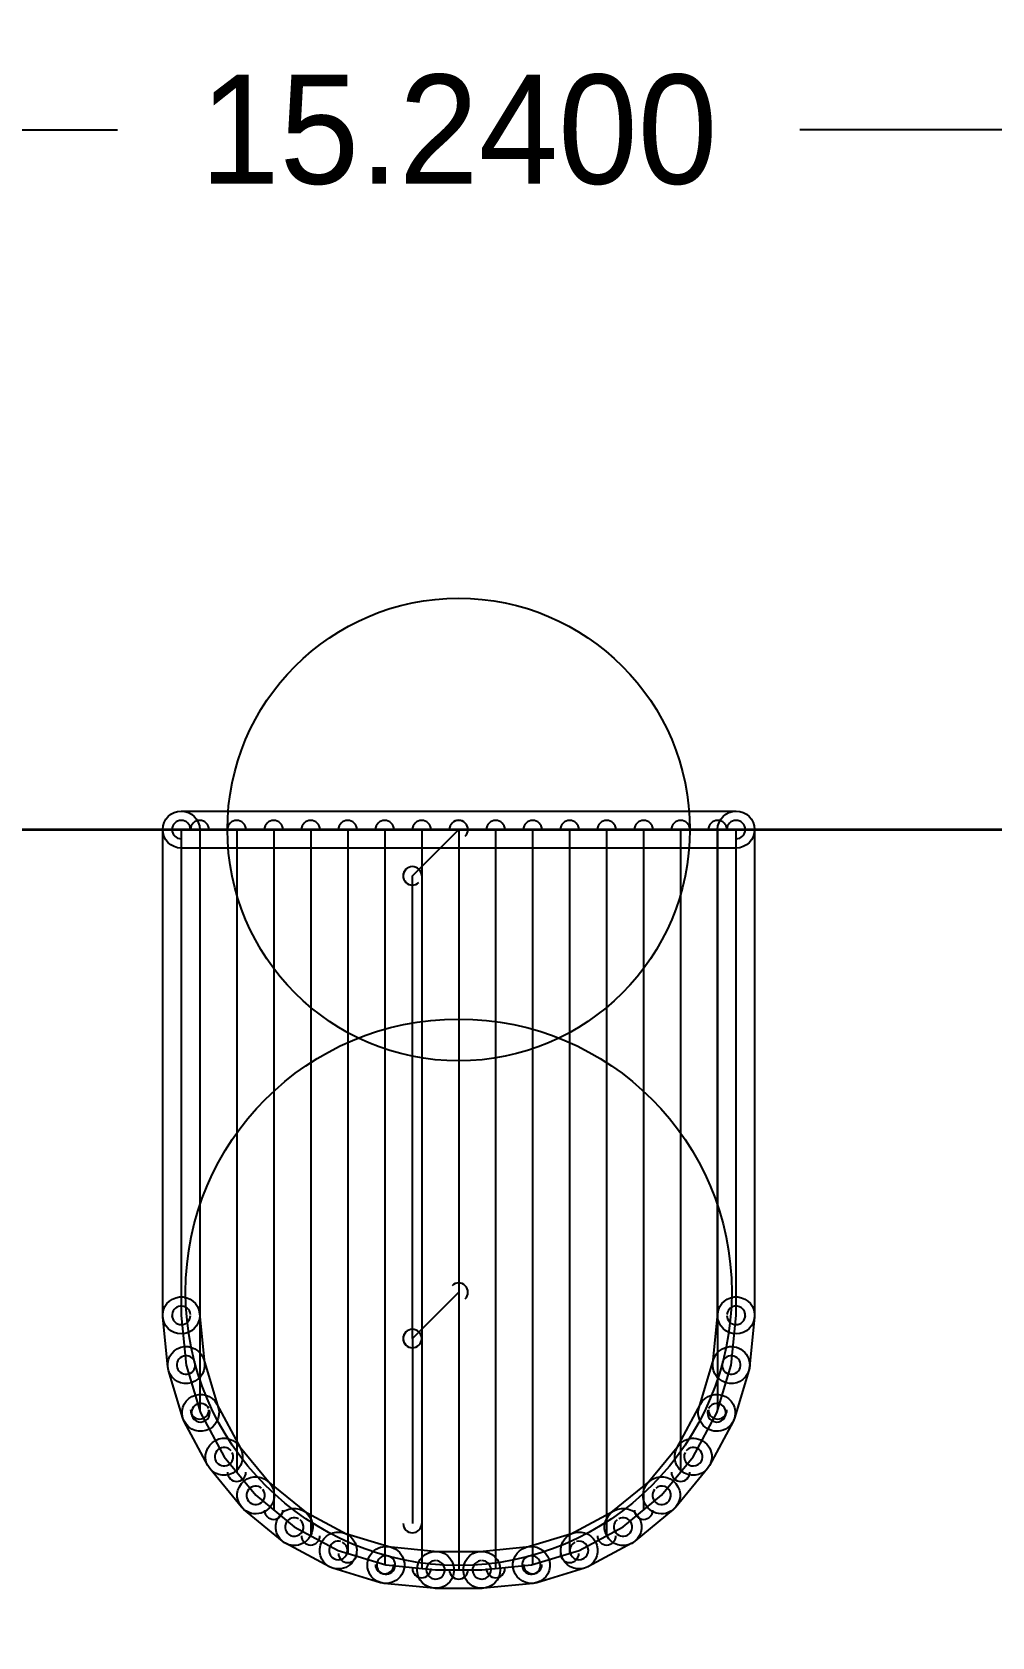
# Model space of a CAD drawing. Extents: x -87.3 to -53.8, y 2.2 to 28.4.
# Drawn here: x -69.739 to -67.103, y 21.18 to 25.585 of the extents above; entities that cross this region are included whole.
import ezdxf

# ---------------------------------------------------------------- set-up
doc = ezdxf.new("R2010")
doc.units = 0
doc.layers.get('0').update_dxf_attribs({"linetype": 'CONTINUOUS'})
doc.layers.get('DEFPOINTS').update_dxf_attribs({"linetype": 'CONTINUOUS'})
for name, color, linetype in [('16', 5, 'CONTINUOUS'), ('17', 3, 'CONTINUOUS'), ('20', 6, 'CONTINUOUS')]:
    doc.layers.add(name, color=color, linetype=linetype)
doc.styles.add('VCDSTYLE33', font='txt', dxfattribs={"width": 0.98})
doc.dimstyles.new('VCDDIMSTYLE01', dxfattribs={"dimtxt": 0.3, "dimasz": 0.18, "dimexe": 0.18, "dimexo": 0.0625, "dimgap": 0.09, "dimtad": 0, "dimtih": 1, "dimtoh": 1, "dimdec": 4, "dimzin": 12, "dimtxsty": 'VCDSTYLE33', "dimsah": 1, "dimcen": 0.09, "dimazin": 3, "dimtfac": 1, "dimtdec": 4, "dimtmove": 0, "dimatfit": 3, "dimtolj": 1, "dimtzin": 0})

# ---------------------------------------------------------------- blocks, each defined once
blk = doc.blocks.new('*D62')
at = {"color": 0}
for p, q in [((-68.6299, 23.3948), (-72.4486, 23.3948)), ((-72.2686, 23.2148), (-72.2686, 21.413)), ((-72.2686, 19.1311), (-72.2686, 20.933)), ((-68.7569, 18.9511), (-72.4486, 18.9511))]:
    blk.add_line(p, q, dxfattribs=at)
for points in [[(-72.2386, 23.2148), (-72.2986, 23.2148), (-72.2686, 23.3948)], [(-72.2986, 19.1311), (-72.2386, 19.1311), (-72.2686, 18.9511)]]:
    blk.add_solid(points, dxfattribs=at)
at = {"layer": 'DEFPOINTS', "color": 0}
for p in [(-68.5674, 23.3948), (-72.2686, 18.9511), (-68.6944, 18.9511)]:
    blk.add_point(p, dxfattribs=at)
at = {"color": 0, "insert": (-72.2686, 21.173), "char_height": 0.3, "attachment_point": 5, "style": 'VCDSTYLE33'}
blk.add_mtext('\\A1;4.4437', dxfattribs=at)
blk = doc.blocks.new('#POLYLINE_77_')
at = {"layer": '16'}
blk.add_arc((-68.5674, 22.1261), 0.0255, 315, 135, dxfattribs=at)
blk = doc.blocks.new('#POLYLINE_78_')
at = {"layer": '16'}
blk.add_arc((-68.6944, 21.9991), 0.0254, 0, 180, dxfattribs=at)
blk = doc.blocks.new('#POLYLINE_79_')
at = {"layer": '16'}
blk.add_arc((-68.6944, 21.4911), 0.0254, 180, 0, dxfattribs=at)
blk = doc.blocks.new('#POLYLINE_80_')
at = {"layer": '16'}
blk.add_line((-68.6944, 21.9991), (-68.6944, 21.4911), dxfattribs=at)
blk = doc.blocks.new('#POLYLINE_81_')
at = {"layer": '16'}
blk.add_arc((-68.6944, 23.2691), 0.0255, 135, 315, dxfattribs=at)
blk = doc.blocks.new('#POLYLINE_82_')
at = {"layer": '16'}
blk.add_arc((-68.5674, 23.3961), 0.0255, 315, 135, dxfattribs=at)
blk = doc.blocks.new('#POLYLINE_83_')
at = {"layer": '16'}
blk.add_line((-68.6944, 23.2691), (-68.5674, 23.3961), dxfattribs=at)
blk = doc.blocks.new('#POLYLINE_84_')
at = {"layer": '16'}
blk.add_arc((-68.6944, 21.9991), 0.0254, 180, 0, dxfattribs=at)
blk = doc.blocks.new('#POLYLINE_85_')
at = {"layer": '16'}
blk.add_arc((-68.6944, 23.2691), 0.0254, 0, 180, dxfattribs=at)
blk = doc.blocks.new('#POLYLINE_86_')
at = {"layer": '16'}
blk.add_line((-68.6944, 21.9991), (-68.6944, 23.2691), dxfattribs=at)
blk = doc.blocks.new('#POLYLINE_87_')
at = {"layer": '16'}
blk.add_arc((-68.5674, 22.1261), 0.0255, 315, 135, dxfattribs=at)
blk = doc.blocks.new('#POLYLINE_88_')
at = {"layer": '16'}
blk.add_arc((-68.6944, 21.9991), 0.0255, 135, 315, dxfattribs=at)
blk = doc.blocks.new('#POLYLINE_89_')
at = {"layer": '16'}
blk.add_line((-68.5674, 22.1261), (-68.6944, 21.9991), dxfattribs=at)
blk = doc.blocks.new('ROUNDP_2_')
blk.add_circle((0, 0), 0.635)
blk = doc.blocks.new('#POLYLINE_426_')
at = {"layer": '16'}
blk.add_arc((-67.8562, 23.3961), 0.0254, 0, 180, dxfattribs=at)
blk = doc.blocks.new('#POLYLINE_427_')
at = {"layer": '16'}
blk.add_arc((-67.8562, 21.8031), 0.0254, 180, 0, dxfattribs=at)
blk = doc.blocks.new('#POLYLINE_428_')
at = {"layer": '16'}
blk.add_line((-67.8562, 23.3961), (-67.8562, 21.8031), dxfattribs=at)
blk = doc.blocks.new('#POLYLINE_429_')
at = {"layer": '16'}
blk.add_arc((-67.9578, 23.3961), 0.0254, 0, 180, dxfattribs=at)
blk = doc.blocks.new('#POLYLINE_430_')
at = {"layer": '16'}
blk.add_arc((-67.9578, 21.6323), 0.0254, 180, 0, dxfattribs=at)
blk = doc.blocks.new('#POLYLINE_431_')
at = {"layer": '16'}
blk.add_line((-67.9578, 23.3961), (-67.9578, 21.6323), dxfattribs=at)
blk = doc.blocks.new('#POLYLINE_432_')
at = {"layer": '16'}
blk.add_arc((-68.0594, 23.3961), 0.0254, 0, 180, dxfattribs=at)
blk = doc.blocks.new('#POLYLINE_433_')
at = {"layer": '16'}
blk.add_arc((-68.0594, 21.5281), 0.0254, 180, 0, dxfattribs=at)
blk = doc.blocks.new('#POLYLINE_434_')
at = {"layer": '16'}
blk.add_line((-68.0594, 23.3961), (-68.0594, 21.5281), dxfattribs=at)
blk = doc.blocks.new('#POLYLINE_435_')
at = {"layer": '16'}
blk.add_arc((-68.161, 23.3961), 0.0254, 0, 180, dxfattribs=at)
blk = doc.blocks.new('#POLYLINE_436_')
at = {"layer": '16'}
blk.add_arc((-68.161, 21.4577), 0.0254, 180, 0, dxfattribs=at)
blk = doc.blocks.new('#POLYLINE_437_')
at = {"layer": '16'}
blk.add_line((-68.161, 23.3961), (-68.161, 21.4577), dxfattribs=at)
blk = doc.blocks.new('#POLYLINE_438_')
at = {"layer": '16'}
blk.add_arc((-68.2626, 23.3961), 0.0254, 0, 180, dxfattribs=at)
blk = doc.blocks.new('#POLYLINE_439_')
at = {"layer": '16'}
blk.add_arc((-68.2626, 21.4094), 0.0254, 180, 0, dxfattribs=at)
blk = doc.blocks.new('#POLYLINE_440_')
at = {"layer": '16'}
blk.add_line((-68.2626, 23.3961), (-68.2626, 21.4094), dxfattribs=at)
blk = doc.blocks.new('#POLYLINE_441_')
at = {"layer": '16'}
blk.add_arc((-68.3642, 23.3961), 0.0254, 0, 180, dxfattribs=at)
blk = doc.blocks.new('#POLYLINE_442_')
at = {"layer": '16'}
blk.add_arc((-68.3642, 21.3786), 0.0254, 180, 0, dxfattribs=at)
blk = doc.blocks.new('#POLYLINE_443_')
at = {"layer": '16'}
blk.add_line((-68.3642, 23.3961), (-68.3642, 21.3786), dxfattribs=at)
blk = doc.blocks.new('#POLYLINE_444_')
at = {"layer": '16'}
blk.add_arc((-68.4658, 23.3961), 0.0254, 0, 180, dxfattribs=at)
blk = doc.blocks.new('#POLYLINE_445_')
at = {"layer": '16'}
blk.add_arc((-68.4658, 21.3679), 0.0254, 180, 0, dxfattribs=at)
blk = doc.blocks.new('#POLYLINE_446_')
at = {"layer": '16'}
blk.add_line((-68.4658, 23.3961), (-68.4658, 21.3679), dxfattribs=at)
blk = doc.blocks.new('#POLYLINE_447_')
at = {"layer": '16'}
blk.add_arc((-68.5674, 23.3961), 0.0254, 0, 180, dxfattribs=at)
blk = doc.blocks.new('#POLYLINE_448_')
at = {"layer": '16'}
blk.add_arc((-68.5674, 21.3641), 0.0254, 180, 0, dxfattribs=at)
blk = doc.blocks.new('#POLYLINE_449_')
at = {"layer": '16'}
blk.add_line((-68.5674, 23.3961), (-68.5674, 21.3641), dxfattribs=at)
blk = doc.blocks.new('#POLYLINE_450_')
at = {"layer": '16'}
blk.add_arc((-68.669, 23.3961), 0.0254, 0, 180, dxfattribs=at)
blk = doc.blocks.new('#POLYLINE_451_')
at = {"layer": '16'}
blk.add_arc((-68.669, 21.3679), 0.0254, 180, 0, dxfattribs=at)
blk = doc.blocks.new('#POLYLINE_452_')
at = {"layer": '16'}
blk.add_line((-68.669, 23.3961), (-68.669, 21.3679), dxfattribs=at)
blk = doc.blocks.new('#POLYLINE_453_')
at = {"layer": '16'}
blk.add_arc((-68.7706, 23.3961), 0.0254, 0, 180, dxfattribs=at)
blk = doc.blocks.new('#POLYLINE_454_')
at = {"layer": '16'}
blk.add_arc((-68.7706, 21.3786), 0.0254, 180, 0, dxfattribs=at)
blk = doc.blocks.new('#POLYLINE_455_')
at = {"layer": '16'}
blk.add_line((-68.7706, 23.3961), (-68.7706, 21.3786), dxfattribs=at)
blk = doc.blocks.new('#POLYLINE_456_')
at = {"layer": '16'}
blk.add_arc((-68.8722, 23.3961), 0.0254, 0, 180, dxfattribs=at)
blk = doc.blocks.new('#POLYLINE_457_')
at = {"layer": '16'}
blk.add_arc((-68.8722, 21.4094), 0.0254, 180, 0, dxfattribs=at)
blk = doc.blocks.new('#POLYLINE_458_')
at = {"layer": '16'}
blk.add_line((-68.8722, 23.3961), (-68.8722, 21.4094), dxfattribs=at)
blk = doc.blocks.new('#POLYLINE_459_')
at = {"layer": '16'}
blk.add_arc((-68.9738, 23.3961), 0.0254, 0, 180, dxfattribs=at)
blk = doc.blocks.new('#POLYLINE_460_')
at = {"layer": '16'}
blk.add_arc((-68.9738, 21.4577), 0.0254, 180, 0, dxfattribs=at)
blk = doc.blocks.new('#POLYLINE_461_')
at = {"layer": '16'}
blk.add_line((-68.9738, 23.3961), (-68.9738, 21.4577), dxfattribs=at)
blk = doc.blocks.new('#POLYLINE_462_')
at = {"layer": '16'}
blk.add_arc((-69.0754, 23.3961), 0.0254, 0, 180, dxfattribs=at)
blk = doc.blocks.new('#POLYLINE_463_')
at = {"layer": '16'}
blk.add_arc((-69.0754, 21.5281), 0.0254, 180, 0, dxfattribs=at)
blk = doc.blocks.new('#POLYLINE_464_')
at = {"layer": '16'}
blk.add_line((-69.0754, 23.3961), (-69.0754, 21.5281), dxfattribs=at)
blk = doc.blocks.new('#POLYLINE_465_')
at = {"layer": '16'}
blk.add_arc((-69.177, 23.3961), 0.0254, 0, 180, dxfattribs=at)
blk = doc.blocks.new('#POLYLINE_466_')
at = {"layer": '16'}
blk.add_arc((-69.177, 21.6323), 0.0254, 180, 0, dxfattribs=at)
blk = doc.blocks.new('#POLYLINE_467_')
at = {"layer": '16'}
blk.add_line((-69.177, 23.3961), (-69.177, 21.6323), dxfattribs=at)
blk = doc.blocks.new('#POLYLINE_468_')
at = {"layer": '16'}
blk.add_arc((-69.2786, 23.3961), 0.0254, 0, 180, dxfattribs=at)
blk = doc.blocks.new('#POLYLINE_469_')
at = {"layer": '16'}
blk.add_arc((-69.2786, 21.8031), 0.0254, 180, 0, dxfattribs=at)
blk = doc.blocks.new('#POLYLINE_470_')
at = {"layer": '16'}
blk.add_line((-69.2786, 23.3961), (-69.2786, 21.8031), dxfattribs=at)
blk = doc.blocks.new('#POLYLINE_471_')
at = {"layer": '16'}
blk.add_arc((-67.8054, 23.3961), 0.0254, 270, 90, dxfattribs=at)
blk = doc.blocks.new('#POLYLINE_472_')
at = {"layer": '16'}
blk.add_arc((-69.3294, 23.3961), 0.0254, 90, 270, dxfattribs=at)
blk = doc.blocks.new('#POLYLINE_473_')
at = {"layer": '16'}
blk.add_line((-67.8054, 23.3961), (-69.3294, 23.3961), dxfattribs=at)
blk = doc.blocks.new('#POLYLINE_474_')
at = {"layer": '16'}
blk.add_arc((-67.8054, 22.0626), 0.0254, 180, 0, dxfattribs=at)
blk = doc.blocks.new('#POLYLINE_475_')
at = {"layer": '16'}
blk.add_arc((-67.8054, 23.3961), 0.0254, 0, 180, dxfattribs=at)
blk = doc.blocks.new('#POLYLINE_476_')
at = {"layer": '16'}
blk.add_line((-67.8054, 22.0626), (-67.8054, 23.3961), dxfattribs=at)
blk = doc.blocks.new('#POLYLINE_477_')
at = {"layer": '16'}
blk.add_arc((-67.8188, 21.9263), 0.0254, 174.3567, 354.3567, dxfattribs=at)
blk = doc.blocks.new('#POLYLINE_478_')
at = {"layer": '16'}
blk.add_arc((-67.8054, 22.0626), 0.0254, 354.3567, 174.3567, dxfattribs=at)
blk = doc.blocks.new('#POLYLINE_479_')
at = {"layer": '16'}
blk.add_line((-67.8188, 21.9263), (-67.8054, 22.0626), dxfattribs=at)
blk = doc.blocks.new('#POLYLINE_480_')
at = {"layer": '16'}
blk.add_arc((-67.8586, 21.7953), 0.0254, 163.0631, 343.0631, dxfattribs=at)
blk = doc.blocks.new('#POLYLINE_481_')
at = {"layer": '16'}
blk.add_arc((-67.8188, 21.9264), 0.0254, 343.1711, 163.1711, dxfattribs=at)
blk = doc.blocks.new('#POLYLINE_482_')
at = {"layer": '16'}
blk.add_line((-67.8586, 21.7953), (-67.8188, 21.9263), dxfattribs=at)
blk = doc.blocks.new('#POLYLINE_483_')
at = {"layer": '16'}
blk.add_arc((-67.9231, 21.6746), 0.0254, 151.9209, 331.9209, dxfattribs=at)
blk = doc.blocks.new('#POLYLINE_484_')
at = {"layer": '16'}
blk.add_arc((-67.8586, 21.7953), 0.0254, 331.8214, 151.8214, dxfattribs=at)
blk = doc.blocks.new('#POLYLINE_485_')
at = {"layer": '16'}
blk.add_line((-67.9231, 21.6745), (-67.8586, 21.7953), dxfattribs=at)
blk = doc.blocks.new('#POLYLINE_486_')
at = {"layer": '16'}
blk.add_arc((-68.01, 21.5687), 0.0254, 140.6709, 320.6709, dxfattribs=at)
blk = doc.blocks.new('#POLYLINE_487_')
at = {"layer": '16'}
blk.add_arc((-67.9232, 21.6745), 0.0254, 320.6709, 140.6709, dxfattribs=at)
blk = doc.blocks.new('#POLYLINE_488_')
at = {"layer": '16'}
blk.add_line((-68.01, 21.5687), (-67.9231, 21.6745), dxfattribs=at)
blk = doc.blocks.new('#POLYLINE_489_')
at = {"layer": '16'}
blk.add_arc((-68.1158, 21.4819), 0.0254, 129.3291, 309.3291, dxfattribs=at)
blk = doc.blocks.new('#POLYLINE_490_')
at = {"layer": '16'}
blk.add_arc((-68.01, 21.5687), 0.0254, 309.3291, 129.3291, dxfattribs=at)
blk = doc.blocks.new('#POLYLINE_491_')
at = {"layer": '16'}
blk.add_line((-68.1158, 21.4818), (-68.01, 21.5687), dxfattribs=at)
blk = doc.blocks.new('#POLYLINE_492_')
at = {"layer": '16'}
blk.add_arc((-68.2366, 21.4173), 0.0254, 118.1786, 298.1786, dxfattribs=at)
blk = doc.blocks.new('#POLYLINE_493_')
at = {"layer": '16'}
blk.add_arc((-68.1159, 21.4818), 0.0254, 298.0791, 118.0791, dxfattribs=at)
blk = doc.blocks.new('#POLYLINE_494_')
at = {"layer": '16'}
blk.add_line((-68.2366, 21.4173), (-68.1158, 21.4818), dxfattribs=at)
blk = doc.blocks.new('#POLYLINE_495_')
at = {"layer": '16'}
blk.add_arc((-68.3677, 21.3775), 0.0254, 106.8289, 286.8289, dxfattribs=at)
blk = doc.blocks.new('#POLYLINE_496_')
at = {"layer": '16'}
blk.add_arc((-68.2366, 21.4173), 0.0254, 286.9369, 106.9369, dxfattribs=at)
blk = doc.blocks.new('#POLYLINE_497_')
at = {"layer": '16'}
blk.add_line((-68.3676, 21.3775), (-68.2366, 21.4173), dxfattribs=at)
blk = doc.blocks.new('#POLYLINE_498_')
at = {"layer": '16'}
blk.add_arc((-68.5039, 21.3641), 0.0254, 95.6433, 275.6433, dxfattribs=at)
blk = doc.blocks.new('#POLYLINE_499_')
at = {"layer": '16'}
blk.add_arc((-68.3676, 21.3775), 0.0254, 275.6433, 95.6433, dxfattribs=at)
blk = doc.blocks.new('#POLYLINE_500_')
at = {"layer": '16'}
blk.add_line((-68.5039, 21.3641), (-68.3676, 21.3775), dxfattribs=at)
blk = doc.blocks.new('#POLYLINE_501_')
at = {"layer": '16'}
blk.add_arc((-68.6309, 21.3641), 0.0254, 90, 270, dxfattribs=at)
blk = doc.blocks.new('#POLYLINE_502_')
at = {"layer": '16'}
blk.add_arc((-68.5039, 21.3641), 0.0254, 270, 90, dxfattribs=at)
blk = doc.blocks.new('#POLYLINE_503_')
at = {"layer": '16'}
blk.add_line((-68.6309, 21.3641), (-68.5039, 21.3641), dxfattribs=at)
blk = doc.blocks.new('#POLYLINE_504_')
at = {"layer": '16'}
blk.add_arc((-68.7672, 21.3775), 0.0254, 84.3567, 264.3567, dxfattribs=at)
blk = doc.blocks.new('#POLYLINE_505_')
at = {"layer": '16'}
blk.add_arc((-68.6309, 21.3641), 0.0254, 264.3567, 84.3567, dxfattribs=at)
blk = doc.blocks.new('#POLYLINE_506_')
at = {"layer": '16'}
blk.add_line((-68.7672, 21.3775), (-68.6309, 21.3641), dxfattribs=at)
blk = doc.blocks.new('#POLYLINE_507_')
at = {"layer": '16'}
blk.add_arc((-68.8982, 21.4173), 0.0254, 73.0631, 253.0631, dxfattribs=at)
blk = doc.blocks.new('#POLYLINE_508_')
at = {"layer": '16'}
blk.add_arc((-68.7672, 21.3775), 0.0254, 253.1711, 73.1711, dxfattribs=at)
blk = doc.blocks.new('#POLYLINE_509_')
at = {"layer": '16'}
blk.add_line((-68.8982, 21.4173), (-68.7672, 21.3775), dxfattribs=at)
blk = doc.blocks.new('#POLYLINE_510_')
at = {"layer": '16'}
blk.add_arc((-69.019, 21.4818), 0.0254, 61.9209, 241.9209, dxfattribs=at)
blk = doc.blocks.new('#POLYLINE_511_')
at = {"layer": '16'}
blk.add_arc((-68.8982, 21.4173), 0.0254, 241.8214, 61.8214, dxfattribs=at)
blk = doc.blocks.new('#POLYLINE_512_')
at = {"layer": '16'}
blk.add_line((-69.019, 21.4818), (-68.8982, 21.4173), dxfattribs=at)
blk = doc.blocks.new('#POLYLINE_513_')
at = {"layer": '16'}
blk.add_arc((-69.1248, 21.5687), 0.0254, 50.6709, 230.6709, dxfattribs=at)
blk = doc.blocks.new('#POLYLINE_514_')
at = {"layer": '16'}
blk.add_arc((-69.019, 21.4819), 0.0254, 230.6709, 50.6709, dxfattribs=at)
blk = doc.blocks.new('#POLYLINE_515_')
at = {"layer": '16'}
blk.add_line((-69.1248, 21.5687), (-69.019, 21.4818), dxfattribs=at)
blk = doc.blocks.new('#POLYLINE_516_')
at = {"layer": '16'}
blk.add_arc((-69.2117, 21.6745), 0.0254, 39.3291, 219.3291, dxfattribs=at)
blk = doc.blocks.new('#POLYLINE_517_')
at = {"layer": '16'}
blk.add_arc((-69.1249, 21.5687), 0.0254, 219.3291, 39.3291, dxfattribs=at)
blk = doc.blocks.new('#POLYLINE_518_')
at = {"layer": '16'}
blk.add_line((-69.2117, 21.6745), (-69.1248, 21.5687), dxfattribs=at)
blk = doc.blocks.new('#POLYLINE_519_')
at = {"layer": '16'}
blk.add_arc((-69.2762, 21.7953), 0.0254, 28.1786, 208.1786, dxfattribs=at)
blk = doc.blocks.new('#POLYLINE_520_')
at = {"layer": '16'}
blk.add_arc((-69.2117, 21.6746), 0.0254, 208.0791, 28.0791, dxfattribs=at)
blk = doc.blocks.new('#POLYLINE_521_')
at = {"layer": '16'}
blk.add_line((-69.2762, 21.7953), (-69.2117, 21.6745), dxfattribs=at)
blk = doc.blocks.new('#POLYLINE_522_')
at = {"layer": '16'}
blk.add_arc((-69.316, 21.9264), 0.0254, 16.8289, 196.8289, dxfattribs=at)
blk = doc.blocks.new('#POLYLINE_523_')
at = {"layer": '16'}
blk.add_arc((-69.2762, 21.7953), 0.0254, 196.9369, 16.9369, dxfattribs=at)
blk = doc.blocks.new('#POLYLINE_524_')
at = {"layer": '16'}
blk.add_line((-69.316, 21.9263), (-69.2762, 21.7953), dxfattribs=at)
blk = doc.blocks.new('#POLYLINE_525_')
at = {"layer": '16'}
blk.add_arc((-69.3294, 22.0626), 0.0254, 5.6433, 185.6433, dxfattribs=at)
blk = doc.blocks.new('#POLYLINE_526_')
at = {"layer": '16'}
blk.add_arc((-69.316, 21.9263), 0.0254, 185.6433, 5.6433, dxfattribs=at)
blk = doc.blocks.new('#POLYLINE_527_')
at = {"layer": '16'}
blk.add_line((-69.3294, 22.0626), (-69.316, 21.9263), dxfattribs=at)
blk = doc.blocks.new('#POLYLINE_528_')
at = {"layer": '16'}
blk.add_arc((-69.3294, 23.3961), 0.0254, 0, 180, dxfattribs=at)
blk = doc.blocks.new('#POLYLINE_529_')
at = {"layer": '16'}
blk.add_arc((-69.3294, 22.0626), 0.0254, 180, 0, dxfattribs=at)
blk = doc.blocks.new('#POLYLINE_530_')
at = {"layer": '16'}
blk.add_line((-69.3294, 23.3961), (-69.3294, 22.0626), dxfattribs=at)
blk = doc.blocks.new('ROUNDP_9_')
blk.add_circle((0, 0), 0.75)
blk = doc.blocks.new('*D2016')
at = {"color": 0}
for p, q in [((-76.1874, 23.5094), (-76.1874, 25.4966)), ((-60.9474, 23.5094), (-60.9474, 25.4966)), ((-76.0074, 25.3166), (-69.5044, 25.3166)), ((-61.1274, 25.3166), (-67.6304, 25.3166))]:
    blk.add_line(p, q, dxfattribs=at)
for points in [[(-76.0074, 25.3466), (-76.0074, 25.2866), (-76.1874, 25.3166)], [(-61.1274, 25.2866), (-61.1274, 25.3466), (-60.9474, 25.3166)]]:
    blk.add_solid(points, dxfattribs=at)
at = {"layer": 'DEFPOINTS', "color": 0}
for p in [(-76.1874, 25.3166), (-76.1874, 23.4469), (-60.9474, 23.4469)]:
    blk.add_point(p, dxfattribs=at)
at = {"color": 0, "insert": (-68.5674, 25.3166), "char_height": 0.3, "attachment_point": 5, "style": 'VCDSTYLE33'}
blk.add_mtext('\\A1;15.2400', dxfattribs=at)
blk = doc.blocks.new('*D2018')
at = {"color": 0}
for p, q in [((-79.0449, 21.5523), (-79.0449, 28.3376)), ((-58.0899, 21.5523), (-58.0899, 28.3376)), ((-78.8649, 28.1576), (-69.5254, 28.1576)), ((-58.2699, 28.1576), (-67.6094, 28.1576))]:
    blk.add_line(p, q, dxfattribs=at)
for points in [[(-78.8649, 28.1876), (-78.8649, 28.1276), (-79.0449, 28.1576)], [(-58.2699, 28.1276), (-58.2699, 28.1876), (-58.0899, 28.1576)]]:
    blk.add_solid(points, dxfattribs=at)
at = {"layer": 'DEFPOINTS', "color": 0}
for p in [(-58.0899, 28.1576), (-79.0449, 21.4898), (-58.0899, 21.4898)]:
    blk.add_point(p, dxfattribs=at)
at = {"color": 0, "insert": (-68.5674, 28.1576), "char_height": 0.3, "attachment_point": 5, "style": 'VCDSTYLE33'}
blk.add_mtext('\\A1;20.9550', dxfattribs=at)
blk = doc.blocks.new('ROUNDP_27_')
blk.add_circle((0, 0), 0.635)
blk = doc.blocks.new('ROUNDP_34_')
blk.add_circle((0, 0), 0.75)

msp = doc.modelspace()

# ---------------------------------------------------------------- linework, layer by layer
at = {"layer": '16'}
for points in [[(-69.32942, 23.4469), (-67.80542, 23.4469, -1), (-67.80542, 23.3453), (-69.32942, 23.3453, -1)], [(-69.38022, 22.0626), (-69.38022, 23.3961, -1), (-69.27862, 23.3961), (-69.27862, 22.0626, -1)], [(-67.75462, 23.3961), (-67.75462, 22.0626, -1), (-67.85622, 22.0626), (-67.85622, 23.3961, -1)], [(-69.36652, 21.9213), (-69.38002, 22.0576, -1), (-69.27882, 22.0676), (-69.26542, 21.9313, -1)], [(-67.75482, 22.0576), (-67.76832, 21.9213, -1), (-67.86942, 21.9313), (-67.85602, 22.0676, -1)], [(-69.32482, 21.7806), (-69.36462, 21.9116, -1), (-69.26742, 21.9411), (-69.22762, 21.81, -1)], [(-67.77022, 21.9116), (-67.81002, 21.7806, -1), (-67.90722, 21.81), (-67.86742, 21.9411, -1)], [(-69.25652, 21.6506), (-69.32102, 21.7713, -1), (-69.23142, 21.8192), (-69.16692, 21.6985, -1)], [(-67.81382, 21.7713), (-67.87832, 21.6506, -1), (-67.96792, 21.6985), (-67.90342, 21.8192, -1)], [(-69.16412, 21.5365), (-69.25102, 21.6423, -1), (-69.17242, 21.7068), (-69.08552, 21.6009, -1)], [(-67.88382, 21.6423), (-67.97072, 21.5365, -1), (-68.04932, 21.6009), (-67.96242, 21.7068, -1)], [(-69.05122, 21.4425), (-69.15702, 21.5294, -1), (-69.09262, 21.608), (-68.98672, 21.5211, -1)], [(-67.97782, 21.5294), (-68.08362, 21.4425, -1), (-68.14812, 21.5211), (-68.04222, 21.608, -1)], [(-68.92222, 21.3725), (-69.04292, 21.437, -1), (-68.99502, 21.5266), (-68.87432, 21.4621, -1)], [(-68.09192, 21.437), (-68.21262, 21.3725, -1), (-68.26052, 21.4621), (-68.13982, 21.5266, -1)], [(-68.78192, 21.3289), (-68.91292, 21.3687, -1), (-68.88352, 21.4659), (-68.75242, 21.4261, -1)], [(-68.22192, 21.3687), (-68.35292, 21.3289, -1), (-68.38242, 21.4261), (-68.25132, 21.4659, -1)], [(-68.63592, 21.3135), (-68.77222, 21.327, -1), (-68.76222, 21.4281), (-68.62592, 21.4147, -1)], [(-68.50392, 21.3133), (-68.63092, 21.3133, -1), (-68.63092, 21.4149), (-68.50392, 21.4149, -1)], [(-68.36262, 21.327), (-68.49892, 21.3135, -1), (-68.50892, 21.4147), (-68.37262, 21.4281, -1)]]:
    msp.add_lwpolyline(points, format="xyb", close=True, dxfattribs=at)
at = {"layer": '20'}
msp.add_lwpolyline([(-59.99492, 23.3948), (-77.13992, 23.3948, -1), (-77.13992, 23.3974), (-59.99492, 23.3974, -1)], format="xyb", close=True, dxfattribs=at)

# ---------------------------------------------------------------- block references
at = {"layer": '16'}
for name in ['#POLYLINE_472_', '#POLYLINE_528_', '#POLYLINE_473_', '#POLYLINE_530_', '#POLYLINE_468_', '#POLYLINE_470_', '#POLYLINE_465_', '#POLYLINE_467_', '#POLYLINE_462_', '#POLYLINE_464_', '#POLYLINE_459_', '#POLYLINE_461_', '#POLYLINE_456_', '#POLYLINE_458_', '#POLYLINE_453_', '#POLYLINE_455_', '#POLYLINE_450_', '#POLYLINE_83_', '#POLYLINE_452_', '#POLYLINE_447_', '#POLYLINE_82_', '#POLYLINE_449_', '#POLYLINE_444_', '#POLYLINE_446_', '#POLYLINE_441_', '#POLYLINE_443_', '#POLYLINE_438_', '#POLYLINE_440_', '#POLYLINE_435_', '#POLYLINE_437_', '#POLYLINE_432_', '#POLYLINE_434_', '#POLYLINE_429_', '#POLYLINE_431_', '#POLYLINE_426_', '#POLYLINE_428_', '#POLYLINE_475_', '#POLYLINE_471_', '#POLYLINE_476_', '#POLYLINE_81_', '#POLYLINE_85_', '#POLYLINE_86_', '#POLYLINE_89_', '#POLYLINE_77_', '#POLYLINE_87_', '#POLYLINE_525_', '#POLYLINE_478_', '#POLYLINE_529_', '#POLYLINE_527_', '#POLYLINE_474_', '#POLYLINE_479_', '#POLYLINE_88_', '#POLYLINE_78_', '#POLYLINE_84_', '#POLYLINE_80_', '#POLYLINE_522_', '#POLYLINE_481_', '#POLYLINE_526_', '#POLYLINE_524_', '#POLYLINE_482_', '#POLYLINE_477_', '#POLYLINE_519_', '#POLYLINE_484_', '#POLYLINE_469_', '#POLYLINE_523_', '#POLYLINE_521_', '#POLYLINE_485_', '#POLYLINE_480_', '#POLYLINE_427_', '#POLYLINE_516_', '#POLYLINE_520_', '#POLYLINE_518_', '#POLYLINE_488_', '#POLYLINE_483_', '#POLYLINE_487_', '#POLYLINE_466_', '#POLYLINE_430_', '#POLYLINE_513_', '#POLYLINE_490_', '#POLYLINE_517_', '#POLYLINE_515_', '#POLYLINE_491_', '#POLYLINE_486_', '#POLYLINE_463_', '#POLYLINE_510_', '#POLYLINE_514_', '#POLYLINE_489_', '#POLYLINE_493_', '#POLYLINE_433_', '#POLYLINE_512_', '#POLYLINE_460_', '#POLYLINE_79_', '#POLYLINE_494_', '#POLYLINE_436_', '#POLYLINE_507_', '#POLYLINE_511_', '#POLYLINE_509_', '#POLYLINE_457_', '#POLYLINE_497_', '#POLYLINE_439_', '#POLYLINE_492_', '#POLYLINE_496_', '#POLYLINE_454_', '#POLYLINE_504_', '#POLYLINE_508_', '#POLYLINE_506_', '#POLYLINE_451_', '#POLYLINE_501_', '#POLYLINE_505_', '#POLYLINE_498_', '#POLYLINE_502_', '#POLYLINE_500_', '#POLYLINE_445_', '#POLYLINE_495_', '#POLYLINE_442_', '#POLYLINE_499_', '#POLYLINE_503_', '#POLYLINE_448_']:
    msp.add_blockref(name, (0, 0), dxfattribs=at)
at = {"layer": '17'}
for name, p in [('ROUNDP_2_', (-68.56742, 23.3961)), ('ROUNDP_27_', (-68.56742, 23.3961)), ('ROUNDP_9_', (-68.56742, 22.1261)), ('ROUNDP_34_', (-68.56742, 22.1261))]:
    msp.add_blockref(name, p, dxfattribs=at)

# ---------------------------------------------------------------- dimensions: what is measured, and where the dimension line sits
for base, p1, p2, text, picture, middle in [((-58.08992, 28.15757), (-79.04492, 21.4898), (-58.08992, 21.4898), '20.9550', '*D2018', (-68.56742, 28.15757)), ((-76.18742, 25.31661), (-60.94742, 23.4469), (-76.18742, 23.4469), '15.2400', '*D2016', (-68.56742, 25.31661))]:
    dim = msp.add_linear_dim(base=base, p1=p1, p2=p2, text=text, dimstyle='VCDDIMSTYLE01')
    dim.commit()
    dim.dimension.update_dxf_attribs({"geometry": picture, "text_midpoint": middle})
dim = msp.add_linear_dim(base=(-72.26857, 18.9511), p1=(-68.56742, 23.3948), p2=(-68.69442, 18.9511), angle=90, dimstyle='VCDDIMSTYLE01')
dim.commit()
dim.dimension.update_dxf_attribs({"geometry": '*D62', "text_midpoint": (-72.26857, 21.17295)})

doc.saveas('drawing.dxf')
